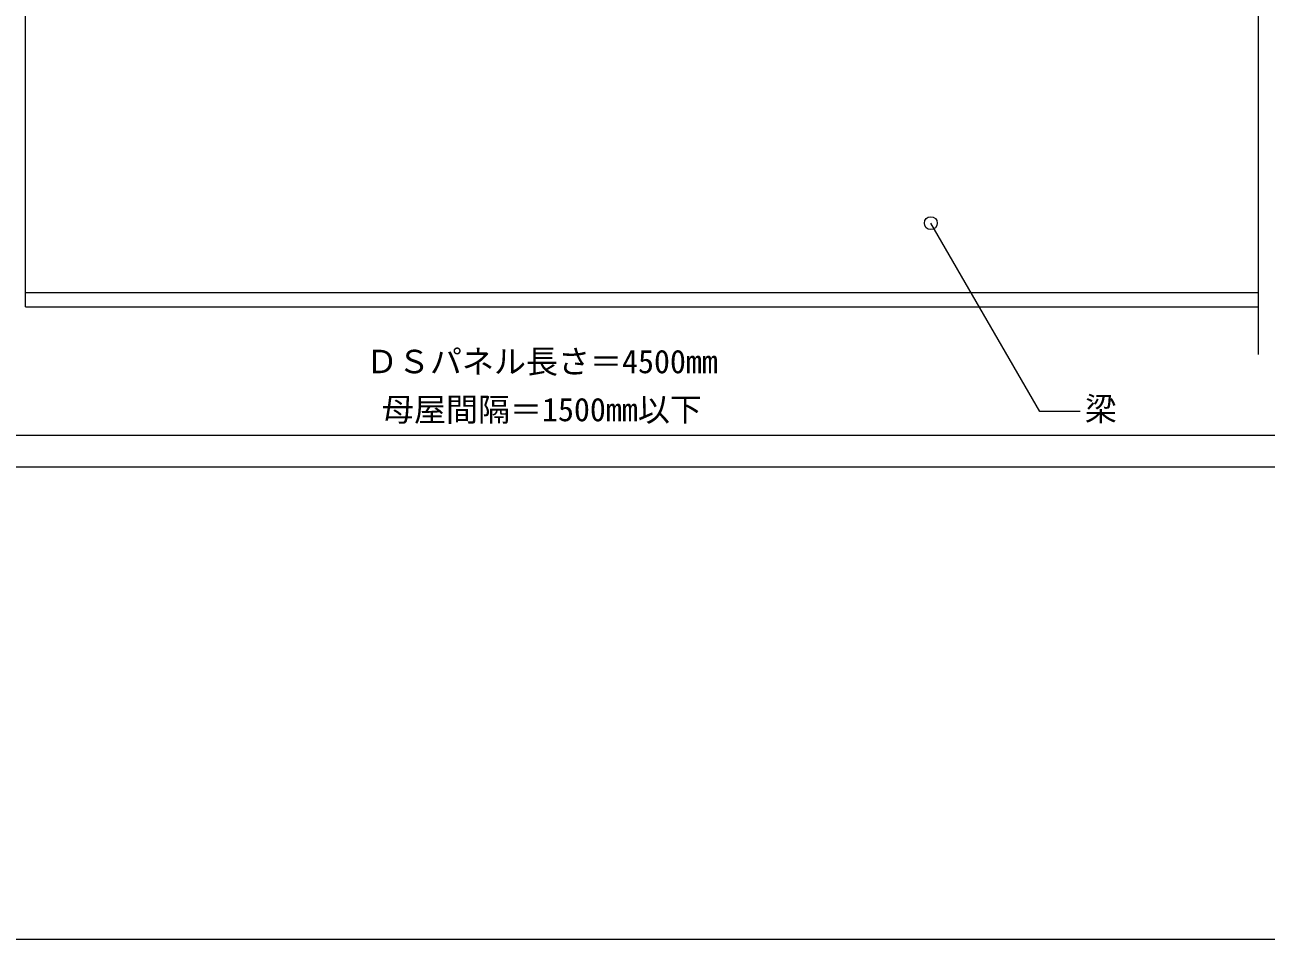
# Model space of a CAD drawing. Units: millimetres, scale not verified. Extents: x -1380 to 1380, y -955 to 955.
# Drawn here: x -231 to 545, y -955 to -384 of the extents above; entities that cross this region are included whole.
import ezdxf
from ezdxf.enums import TextEntityAlignment as Align

# ---------------------------------------------------------------- set-up
doc = ezdxf.new("R2010")
doc.units = ezdxf.units.MM
doc.header["$LTSCALE"] = 3
for name, color, linetype, lineweight in [('0-0_0', 7, 'Continuous', 18), ('0-2_MOJI', 7, 'Continuous', 18), ('0-6_TEKKOTU', 7, 'Continuous', 18), ('0-9_WAKU', 7, 'Continuous', 18), ('0-B_SUNPO', 7, 'Continuous', 18)]:
    doc.layers.add(name, color=color, linetype=linetype, lineweight=lineweight)
doc.styles.add('ＭＳ ゴシック', font='')
doc.styles.get('ＭＳ ゴシック').set_extended_font_data('MS Gothic')

msp = doc.modelspace()

# ---------------------------------------------------------------- linework, layer by layer
at = {"layer": '0-0_0'}
msp.add_lwpolyline([(-900.016, -660.04), (899.988, -660.04), (899.988, 539.96), (-900.016, 539.96)], close=True, dxfattribs=at)
at = {"layer": '0-2_MOJI'}
msp.add_lwpolyline([(428.514, -625.498), (403.295, -625.498), (335.308, -507.742)], dxfattribs=at)
msp.add_circle((335.308, -507.742), 4, dxfattribs=at)
at = {"layer": '0-6_TEKKOTU'}
for p, q in [((-230.016, -551.04), (539.749, -551.04)), ((-230.016, -560.04), (539.749, -560.04))]:
    msp.add_line(p, q, dxfattribs=at)
for points in [[(539.749, -42.652), (539.749, -224.941), (489.749, -274.941), (589.749, -274.941), (539.749, -324.941), (539.749, -589.845)], [(-230.016, -560.04), (-230.016, -260.04), (504.65, -260.04)]]:
    msp.add_lwpolyline(points, dxfattribs=at)
at = {"layer": '0-9_WAKU'}
msp.add_lwpolyline([(-1380.014, -955.04), (1379.986, -955.04), (1379.986, 954.96), (-1380.014, 954.96)], close=True, dxfattribs=at)
at = {"layer": '0-B_SUNPO'}
msp.add_line((-545.016, -640.197), (729.984, -640.197), dxfattribs=at)

# ---------------------------------------------------------------- texts
at = {"layer": '0-2_MOJI', "style": 'ＭＳ ゴシック'}
msp.add_text('梁', height=14.66, dxfattribs=at).set_placement((431.514, -635.498), align=Align.BOTTOM_LEFT)
at = {"layer": '0-B_SUNPO', "style": 'ＭＳ ゴシック'}
for s, p in [('ＤＳパネル長さ＝4500mm', (-17.516, -605.906)), ('母屋間隔＝1500mm以下', (-7.516, -635.906))]:
    msp.add_text(s, height=14.66, dxfattribs=at).set_placement(p, align=Align.BOTTOM_LEFT)

doc.saveas('drawing.dxf')
